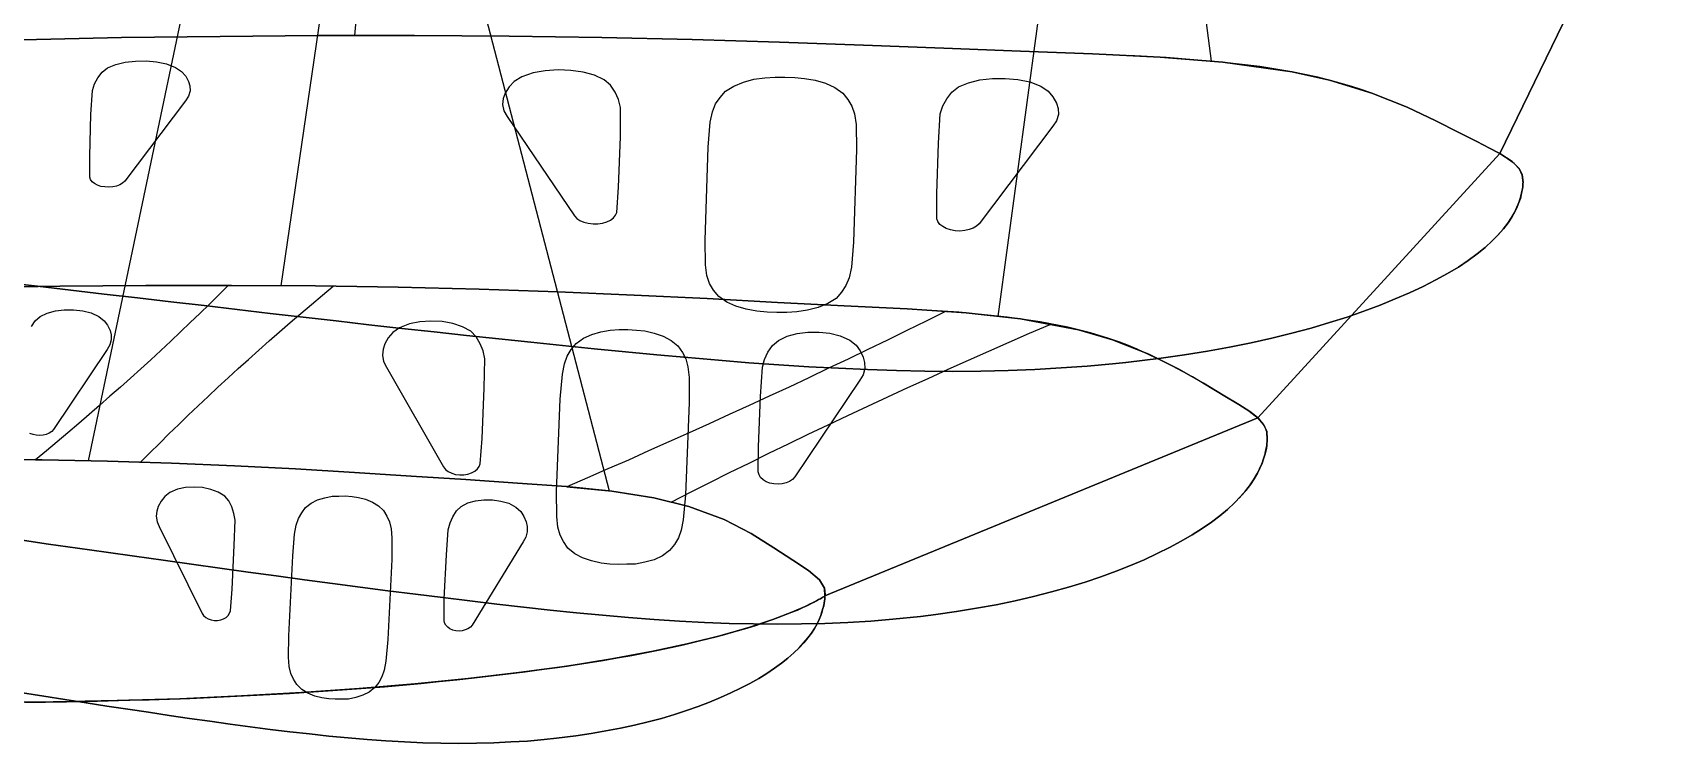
# Model space of a CAD drawing. Extents: x -1328 to 1439, y -3653 to 3653.
# Drawn here: x 39 to 1058, y -3653 to -3208 of the extents above; entities that cross this region are included whole.
import ezdxf

# ---------------------------------------------------------------- set-up
doc = ezdxf.new("R2010")
doc.units = 0
for name, color, linetype in [('BANDESTENSION', 5, 'CONTINUOUS'), ('EXTRADOS', 7, 'CONTINUOUS'), ('INTRADOS', 7, 'CONTINUOUS'), ('JONCS', 6, 'CONTINUOUS'), ('NERVURES', 1, 'CONTINUOUS'), ('SUSPENTAGE', 8, 'CONTINUOUS'), ('TROUS', 2, 'CONTINUOUS')]:
    doc.layers.add(name, color=color, linetype=linetype)

msp = doc.modelspace()

# ---------------------------------------------------------------- linework, layer by layer
at = {"layer": 'BANDESTENSION', "color": 5, "linetype": 'CONTINUOUS'}
for points in [[(226.8, -3366.4, 1330.5), (215.7, -3366.2, 1330.6), (163, -3365.9, 1330.9), (161, -3365.9, 1330.9), (161, -3365.9, 1330.9), (155.2, -3371.7, 1342.9), (149.2, -3377.6, 1354.9), (143.3, -3383.4, 1366.9), (137.2, -3389.2, 1378.8), (131.1, -3395, 1390.8), (125, -3400.8, 1402.7), (118.8, -3406.6, 1414.6), (112.6, -3412.4, 1426.4), (106.3, -3418.1, 1438.2), (99.9, -3423.9, 1450.1), (93.5, -3429.6, 1461.9), (87, -3435.3, 1473.6), (80.5, -3441, 1485.4), (74, -3446.7, 1497.1), (67.4, -3452.4, 1508.8), (60.7, -3458.1, 1520.5), (54, -3463.8, 1532.1), (47.2, -3469.4, 1543.8), (40.4, -3475.1, 1555.4), (40.4, -3475.1, 1555.4), (44.5, -3475.1, 1555.3), (85.4, -3476, 1554.9), (106.1, -3476.6, 1554.5), (106.1, -3476.6, 1554.5), (112, -3470.7, 1542.5), (117.9, -3464.8, 1530.6), (123.9, -3458.9, 1518.6), (130, -3453, 1506.7), (136, -3447.2, 1494.8), (142.2, -3441.3, 1482.9), (148.4, -3435.5, 1471.1), (154.6, -3429.6, 1459.2), (160.9, -3423.8, 1447.4), (167.3, -3418, 1435.6), (173.7, -3412.2, 1423.9), (180.1, -3406.5, 1412.1), (186.7, -3400.7, 1400.4), (193.2, -3395, 1388.7), (199.8, -3389.2, 1377), (206.5, -3383.5, 1365.3), (213.2, -3377.8, 1353.7), (220, -3372.1, 1342.1), (226.8, -3366.4, 1330.5), (226.8, -3366.4, 1330.5)], [(675.6, -3390.4, 1311.2), (657, -3386.9, 1314), (623, -3383.1, 1317), (610.1, -3382.3, 1317.7), (610.1, -3382.3, 1317.7), (598, -3388.2, 1330), (585.9, -3394.2, 1342.3), (573.7, -3400.1, 1354.5), (561.5, -3406.1, 1366.7), (549.2, -3412, 1378.9), (536.9, -3417.8, 1391.1), (524.5, -3423.7, 1403.2), (512.1, -3429.5, 1415.3), (499.7, -3435.3, 1427.3), (487.2, -3441.1, 1439.3), (474.7, -3446.8, 1451.3), (462.1, -3452.5, 1463.3), (449.5, -3458.2, 1475.2), (436.9, -3463.9, 1487.1), (424.2, -3469.5, 1499), (411.5, -3475.2, 1510.8), (398.7, -3480.8, 1522.6), (385.9, -3486.3, 1534.4), (373, -3491.9, 1546.1), (373, -3491.9, 1546.1), (401.2, -3494.7, 1544.6), (427.5, -3498.8, 1542.3), (438.3, -3501.5, 1540.8), (438.3, -3501.5, 1540.8), (450.5, -3495.3, 1528.5), (462.6, -3489.2, 1516.2), (474.8, -3483.1, 1503.9), (487.1, -3477.1, 1491.7), (499.4, -3471, 1479.5), (511.7, -3465.1, 1467.3), (524, -3459.1, 1455.1), (536.5, -3453.2, 1443), (548.9, -3447.3, 1430.9), (561.4, -3441.5, 1418.8), (573.9, -3435.6, 1406.7), (586.5, -3429.9, 1394.7), (599.1, -3424.1, 1382.7), (611.7, -3418.4, 1370.7), (624.4, -3412.7, 1358.7), (637.1, -3407.1, 1346.8), (649.9, -3401.5, 1334.9), (662.7, -3395.9, 1323), (675.6, -3390.4, 1311.2), (675.6, -3390.4, 1311.2)]]:
    msp.add_polyline3d(points, dxfattribs=at)
at = {"layer": 'EXTRADOS', "color": 7, "linetype": 'CONTINUOUS'}
for points in [[(1058.2, -3074.8, 814.6), (957.1, -3283.4, 1031.3), (964.7, -3288.4, 1025.8), (968.9, -3292.5, 1021.4), (971, -3296.5, 1017), (971.6, -3301.7, 1011.3), (971.5, -3301.9, 1011.2), (971.5, -3302.3, 1010.7), (971.5, -3303.1, 1009.8), (971.4, -3304.2, 1008.6), (971.2, -3305.5, 1007.2), (970.9, -3307.2, 1005.4), (970.5, -3309.2, 1003.2), (969.9, -3311.4, 1000.8), (969, -3314, 998), (967.9, -3316.8, 994.9), (966.4, -3319.9, 991.5), (964.5, -3323.2, 987.9), (962.2, -3326.7, 984.1), (959.4, -3330.4, 980.1), (956.1, -3334.2, 976), (952.2, -3338.1, 971.7), (947.8, -3342.1, 967.4), (942.8, -3346.2, 963), (937.2, -3350.3, 958.5), (931.1, -3354.4, 954.1), (924.3, -3358.4, 949.6), (917, -3362.5, 945.2), (909, -3366.5, 940.8), (900.6, -3370.5, 936.5), (891.6, -3374.4, 932.2), (882.1, -3378.3, 928), (872, -3382.1, 923.9), (861.5, -3385.7, 920), (850.4, -3389.2, 916.1), (838.9, -3392.6, 912.4), (826.8, -3395.9, 908.9), (814.3, -3398.9, 905.6), (801.3, -3401.8, 902.4), (787.9, -3404.5, 899.5), (774, -3407.1, 896.7), (759.7, -3409.4, 894.2), (745, -3411.5, 891.9), (722.9, -3414.1, 889), (714.5, -3415, 888.1), (698.7, -3416.4, 886.6), (682.5, -3417.6, 885.3), (666, -3418.5, 884.3), (649.2, -3419.1, 883.6), (632.1, -3419.5, 883.2), (614.7, -3419.7, 883), (597.1, -3419.6, 883.1), (579.3, -3419.2, 883.5), (561.2, -3418.6, 884.1), (543, -3417.8, 885), (524.5, -3416.8, 886.1), (505.8, -3415.7, 887.4), (487, -3414.3, 888.9), (467.9, -3412.8, 890.5), (448.7, -3411.1, 892.3), (429.4, -3409.3, 894.2), (409.8, -3407.5, 896.3), (390.2, -3405.6, 898.4), (370.3, -3403.6, 900.5), (350.4, -3401.5, 902.8), (330.4, -3399.4, 905.1), (310.2, -3397.2, 907.4), (289.9, -3395, 909.8), (269.6, -3392.8, 912.3), (249.1, -3390.5, 914.8), (228.6, -3388.1, 917.3), (208, -3385.8, 919.9), (187.3, -3383.4, 922.5), (166.6, -3381, 925.1), (145.9, -3378.5, 927.8), (125.1, -3376.1, 930.4), (104.2, -3373.7, 933), (83.4, -3371.3, 935.7), (62.5, -3368.8, 938.3), (41.7, -3366.4, 940.9), (20.8, -3364.1, 943.5)], [(20.8, -3364.1, 943.5), (41.7, -3366.4, 940.9), (62.5, -3368.8, 938.3), (83.4, -3371.3, 935.7), (104.2, -3373.7, 933), (125.1, -3376.1, 930.4), (145.9, -3378.5, 927.8), (166.6, -3381, 925.1), (187.3, -3383.4, 922.5), (208, -3385.8, 919.9), (228.6, -3388.1, 917.3), (249.1, -3390.5, 914.8), (269.6, -3392.8, 912.3), (289.9, -3395, 909.8), (310.2, -3397.2, 907.4), (330.4, -3399.4, 905.1), (350.4, -3401.5, 902.8), (370.3, -3403.6, 900.5), (390.2, -3405.6, 898.4), (409.8, -3407.5, 896.3), (429.4, -3409.3, 894.2), (448.7, -3411.1, 892.3), (467.9, -3412.8, 890.5), (487, -3414.3, 888.9), (505.8, -3415.7, 887.4), (524.5, -3416.8, 886.1), (543, -3417.8, 885), (561.2, -3418.6, 884.1), (579.3, -3419.2, 883.5), (597.1, -3419.6, 883.1), (614.7, -3419.7, 883), (632.1, -3419.5, 883.2), (649.2, -3419.1, 883.6), (666, -3418.5, 884.3), (682.5, -3417.6, 885.3), (698.7, -3416.4, 886.6), (714.5, -3415, 888.1), (722.9, -3414.1, 889), (745, -3411.5, 891.9), (759.7, -3409.4, 894.2), (774, -3407.1, 896.7), (787.9, -3404.5, 899.5), (801.3, -3401.8, 902.4), (814.3, -3398.9, 905.6), (826.8, -3395.9, 908.9), (838.9, -3392.6, 912.4), (850.4, -3389.2, 916.1), (861.5, -3385.7, 920), (872, -3382.1, 923.9), (882.1, -3378.3, 928), (891.6, -3374.4, 932.2), (900.6, -3370.5, 936.5), (909, -3366.5, 940.8), (917, -3362.5, 945.2), (924.3, -3358.4, 949.6), (931.1, -3354.4, 954.1), (937.2, -3350.3, 958.5), (942.8, -3346.2, 963), (947.8, -3342.1, 967.4), (952.2, -3338.1, 971.7), (956.1, -3334.2, 976), (959.4, -3330.4, 980.1), (962.2, -3326.7, 984.1), (964.5, -3323.2, 987.9), (966.4, -3319.9, 991.5), (967.9, -3316.8, 994.9), (969, -3314, 998), (969.9, -3311.4, 1000.8), (970.5, -3309.2, 1003.2), (970.9, -3307.2, 1005.4), (971.2, -3305.5, 1007.2), (971.4, -3304.2, 1008.6), (971.5, -3303.1, 1009.8), (971.5, -3302.3, 1010.7), (971.5, -3301.9, 1011.2), (971.6, -3301.7, 1011.3), (971, -3296.5, 1017), (968.9, -3292.5, 1021.4), (964.7, -3288.4, 1025.8), (957.1, -3283.4, 1031.3), (805.5, -3448.8, 1264), (809.2, -3453, 1260.6), (811.1, -3457.1, 1257.3), (811.5, -3462.4, 1253), (811.5, -3462.5, 1252.9), (811.4, -3463, 1252.5), (811.4, -3463.7, 1251.9), (811.3, -3464.8, 1251.1), (811.1, -3466.1, 1250), (810.9, -3467.7, 1248.7), (810.5, -3469.7, 1247.1), (809.9, -3471.9, 1245.3), (809.2, -3474.4, 1243.3), (808.2, -3477.2, 1241), (806.9, -3480.3, 1238.6), (805.3, -3483.5, 1235.9), (803.3, -3486.9, 1233.2), (800.9, -3490.5, 1230.3), (798, -3494.3, 1227.2), (794.7, -3498.1, 1224.1), (790.9, -3502.1, 1221), (786.6, -3506.1, 1217.7), (781.8, -3510.1, 1214.5), (776.5, -3514.1, 1211.2), (770.7, -3518.1, 1208), (764.4, -3522.1, 1204.8), (757.6, -3526.1, 1201.6), (750.3, -3530, 1198.4), (742.6, -3533.8, 1195.3), (734.4, -3537.6, 1192.3), (725.8, -3541.3, 1189.3), (716.8, -3544.8, 1186.4), (707.3, -3548.3, 1183.6), (697.4, -3551.6, 1181), (687, -3554.8, 1178.4), (676.3, -3557.8, 1176), (665.2, -3560.6, 1173.7), (653.6, -3563.3, 1171.5), (641.7, -3565.8, 1169.5), (629.5, -3568, 1167.7), (616.9, -3570.1, 1166.1), (603.9, -3571.9, 1164.6), (594.4, -3573.1, 1163.6), (577.1, -3574.9, 1162.2), (563.2, -3576, 1161.3), (549, -3576.9, 1160.6), (534.6, -3577.5, 1160.1), (519.9, -3577.8, 1159.8), (505, -3578, 1159.7), (489.9, -3577.8, 1159.8), (474.6, -3577.5, 1160.1), (459.2, -3576.9, 1160.6), (443.5, -3576, 1161.2), (427.6, -3575, 1162.1), (411.6, -3573.8, 1163.1), (395.4, -3572.4, 1164.2), (379.1, -3570.8, 1165.5), (362.6, -3569.1, 1166.8), (345.9, -3567.3, 1168.3), (329.2, -3565.4, 1169.9), (312.3, -3563.4, 1171.5), (295.3, -3561.3, 1173.1), (278.2, -3559.2, 1174.9), (260.9, -3557, 1176.6), (243.6, -3554.7, 1178.4), (226.2, -3552.4, 1180.3), (208.7, -3550.1, 1182.2), (191.1, -3547.7, 1184.1), (173.5, -3545.3, 1186.1), (155.8, -3542.8, 1188), (138, -3540.4, 1190), (120.2, -3537.9, 1192.1), (102.4, -3535.3, 1194.1), (84.5, -3532.8, 1196.1), (66.6, -3530.3, 1198.2), (48.6, -3527.8, 1200.2), (30.7, -3525.2, 1202.3)], [(30.7, -3525.2, 1202.3), (48.6, -3527.8, 1200.2), (66.6, -3530.3, 1198.2), (84.5, -3532.8, 1196.1), (102.4, -3535.3, 1194.1), (120.2, -3537.9, 1192.1), (138, -3540.4, 1190), (155.8, -3542.8, 1188), (173.5, -3545.3, 1186.1), (191.1, -3547.7, 1184.1), (208.7, -3550.1, 1182.2), (226.2, -3552.4, 1180.3), (243.6, -3554.7, 1178.4), (260.9, -3557, 1176.6), (278.2, -3559.2, 1174.9), (295.3, -3561.3, 1173.1), (312.3, -3563.4, 1171.5), (329.2, -3565.4, 1169.9), (345.9, -3567.3, 1168.3), (362.6, -3569.1, 1166.8), (379.1, -3570.8, 1165.5), (395.4, -3572.4, 1164.2), (411.6, -3573.8, 1163.1), (427.6, -3575, 1162.1), (443.5, -3576, 1161.2), (459.2, -3576.9, 1160.6), (474.6, -3577.5, 1160.1), (489.9, -3577.8, 1159.8), (505, -3578, 1159.7), (519.9, -3577.8, 1159.8), (534.6, -3577.5, 1160.1), (549, -3576.9, 1160.6), (563.2, -3576, 1161.3), (577.1, -3574.9, 1162.2), (594.4, -3573.1, 1163.6), (603.9, -3571.9, 1164.6), (616.9, -3570.1, 1166.1), (629.5, -3568, 1167.7), (641.7, -3565.8, 1169.5), (653.6, -3563.3, 1171.5), (665.2, -3560.6, 1173.7), (676.3, -3557.8, 1176), (687, -3554.8, 1178.4), (697.4, -3551.6, 1181), (707.3, -3548.3, 1183.6), (716.8, -3544.8, 1186.4), (725.8, -3541.3, 1189.3), (734.4, -3537.6, 1192.3), (742.6, -3533.8, 1195.3), (750.3, -3530, 1198.4), (757.6, -3526.1, 1201.6), (764.4, -3522.1, 1204.8), (770.7, -3518.1, 1208), (776.5, -3514.1, 1211.2), (781.8, -3510.1, 1214.5), (786.6, -3506.1, 1217.7), (790.9, -3502.1, 1221), (794.7, -3498.1, 1224.1), (798, -3494.3, 1227.2), (800.9, -3490.5, 1230.3), (803.3, -3486.9, 1233.2), (805.3, -3483.5, 1235.9), (806.9, -3480.3, 1238.6), (808.2, -3477.2, 1241), (809.2, -3474.4, 1243.3), (809.9, -3471.9, 1245.3), (810.5, -3469.7, 1247.1), (810.9, -3467.7, 1248.7), (811.1, -3466.1, 1250), (811.3, -3464.8, 1251.1), (811.4, -3463.7, 1251.9), (811.4, -3463, 1252.5), (811.5, -3462.5, 1252.9), (811.5, -3462.4, 1253), (811.1, -3457.1, 1257.3), (809.2, -3453, 1260.6), (805.5, -3448.8, 1264), (534.6, -3560.3, 1508.3), (534.6, -3560.4, 1508.3), (534.6, -3560.8, 1508), (534.5, -3561.5, 1507.7), (534.5, -3562.4, 1507.2), (534.3, -3563.4, 1506.6), (534.1, -3564.8, 1505.9), (533.8, -3566.4, 1505), (533.3, -3568.2, 1504), (532.7, -3570.3, 1502.8), (531.9, -3572.6, 1501.5), (530.9, -3575.1, 1500.2), (529.6, -3577.8, 1498.7), (528, -3580.6, 1497.1), (526.1, -3583.5, 1495.5), (523.9, -3586.5, 1493.9), (521.3, -3589.6, 1492.1), (518.4, -3592.8, 1490.4), (515.1, -3596, 1488.6), (511.4, -3599.2, 1486.9), (507.4, -3602.4, 1485.1), (503, -3605.6, 1483.3), (498.2, -3608.8, 1481.6), (493.1, -3611.9, 1479.8), (487.6, -3615, 1478.1), (481.8, -3618, 1476.5), (475.6, -3621, 1474.8), (469.2, -3623.9, 1473.2), (462.4, -3626.7, 1471.7), (455.3, -3629.4, 1470.2), (448, -3632, 1468.8), (440.3, -3634.5, 1467.4), (432.3, -3636.9, 1466.1), (424, -3639.1, 1464.9), (415.4, -3641.1, 1463.7), (406.6, -3643.1, 1462.7), (397.5, -3644.8, 1461.7), (388.2, -3646.4, 1460.8), (378.6, -3647.9, 1460), (366.6, -3649.4, 1459.2), (358.7, -3650.2, 1458.7), (348.4, -3651.1, 1458.3), (338, -3651.7, 1457.9), (327.3, -3652.2, 1457.6), (316.4, -3652.5, 1457.5), (305.4, -3652.6, 1457.4), (294.2, -3652.5, 1457.5), (282.8, -3652.2, 1457.6), (271.3, -3651.7, 1457.9), (259.7, -3651, 1458.3), (247.9, -3650.2, 1458.7), (236, -3649.2, 1459.3), (224, -3648, 1459.9), (211.9, -3646.7, 1460.6), (199.6, -3645.3, 1461.4), (187.3, -3643.8, 1462.3), (174.8, -3642.2, 1463.2), (162.2, -3640.5, 1464.1), (149.6, -3638.7, 1465.1), (136.8, -3636.9, 1466.1), (124, -3635.1, 1467.1), (111.1, -3633.1, 1468.1), (98.1, -3631.2, 1469.2), (85.1, -3629.2, 1470.3), (72, -3627.2, 1471.4), (58.8, -3625.1, 1472.6), (45.6, -3623, 1473.7), (32.3, -3620.9, 1474.9)], [(32.3, -3620.9, 1474.9), (45.6, -3623, 1473.7), (58.8, -3625.1, 1472.6), (72, -3627.2, 1471.4), (85.1, -3629.2, 1470.3), (98.1, -3631.2, 1469.2), (111.1, -3633.1, 1468.1), (124, -3635.1, 1467.1), (136.8, -3636.9, 1466.1), (149.6, -3638.7, 1465.1), (162.2, -3640.5, 1464.1), (174.8, -3642.2, 1463.2), (187.3, -3643.8, 1462.3), (199.6, -3645.3, 1461.4), (211.9, -3646.7, 1460.6), (224, -3648, 1459.9), (236, -3649.2, 1459.3), (247.9, -3650.2, 1458.7), (259.7, -3651, 1458.3), (271.3, -3651.7, 1457.9), (282.8, -3652.2, 1457.6), (294.2, -3652.5, 1457.5), (305.4, -3652.6, 1457.4), (316.4, -3652.5, 1457.5), (327.3, -3652.2, 1457.6), (338, -3651.7, 1457.9), (348.4, -3651.1, 1458.3), (358.7, -3650.2, 1458.7), (366.6, -3649.4, 1459.2), (378.6, -3647.9, 1460), (388.2, -3646.4, 1460.8), (397.5, -3644.8, 1461.7), (406.6, -3643.1, 1462.7), (415.4, -3641.1, 1463.7), (424, -3639.1, 1464.9), (432.3, -3636.9, 1466.1), (440.3, -3634.5, 1467.4), (448, -3632, 1468.8), (455.3, -3629.4, 1470.2), (462.4, -3626.7, 1471.7), (469.2, -3623.9, 1473.2), (475.6, -3621, 1474.8), (481.8, -3618, 1476.5), (487.6, -3615, 1478.1), (493.1, -3611.9, 1479.8), (498.2, -3608.8, 1481.6), (503, -3605.6, 1483.3), (507.4, -3602.4, 1485.1), (511.4, -3599.2, 1486.9), (515.1, -3596, 1488.6), (518.4, -3592.8, 1490.4), (521.3, -3589.6, 1492.1), (523.9, -3586.5, 1493.9), (526.1, -3583.5, 1495.5), (528, -3580.6, 1497.1), (529.6, -3577.8, 1498.7), (530.9, -3575.1, 1500.2), (531.9, -3572.6, 1501.5), (532.7, -3570.3, 1502.8), (533.3, -3568.2, 1504), (533.8, -3566.4, 1505), (534.1, -3564.8, 1505.9), (534.3, -3563.4, 1506.6), (534.5, -3562.4, 1507.2), (534.5, -3561.5, 1507.7), (534.6, -3560.8, 1508), (534.6, -3560.4, 1508.3), (534.6, -3560.3, 1508.3), (534.6, -3560.3, 1508.3), (534.6, -3560.3, 1508.3), (534.6, -3560.3, 1508.3), (534.6, -3560.4, 1508.3), (534.6, -3560.4, 1508.4), (534.5, -3560.4, 1508.4), (534.3, -3560.5, 1508.6), (534.1, -3560.6, 1508.8), (533.7, -3560.8, 1509.1), (533.3, -3561.1, 1509.5), (532.6, -3561.5, 1510.1), (531.7, -3562, 1510.9), (530.6, -3562.6, 1511.8), (529.2, -3563.4, 1513), (527.5, -3564.3, 1514.4), (525.4, -3565.3, 1515.9), (523.1, -3566.4, 1517.7), (520.3, -3567.7, 1519.7), (517.3, -3569.1, 1521.8), (513.8, -3570.5, 1524.1), (510.1, -3572, 1526.6), (505.9, -3573.6, 1529.1), (501.4, -3575.3, 1531.8), (496.5, -3577, 1534.5), (491.3, -3578.7, 1537.3), (485.8, -3580.4, 1540.2), (479.9, -3582.2, 1543), (473.8, -3583.9, 1545.9), (467.3, -3585.7, 1548.9), (460.5, -3587.4, 1551.8), (453.4, -3589.1, 1554.8), (446, -3590.8, 1557.7), (438.3, -3592.5, 1560.7), (430.3, -3594.2, 1563.6), (422.1, -3595.8, 1566.6), (413.6, -3597.5, 1569.5), (404.8, -3599.1, 1572.4), (395.7, -3600.6, 1575.2), (386.4, -3602.1, 1578), (376.9, -3603.6, 1580.8), (367.1, -3605, 1583.6), (357.1, -3606.4, 1586.3), (346.9, -3607.8, 1589), (336.5, -3609.1, 1591.6), (325.9, -3610.4, 1594.2), (315.1, -3611.6, 1596.7), (304.2, -3612.8, 1599.2), (293.1, -3613.9, 1601.6), (281.8, -3615, 1604), (270.4, -3616.1, 1606.3), (258.9, -3617.1, 1608.6), (247.2, -3618, 1610.8), (235.4, -3618.9, 1612.9), (223.5, -3619.7, 1615), (211.4, -3620.5, 1617), (199.3, -3621.3, 1619), (187, -3622, 1620.9), (174.7, -3622.7, 1622.8), (162.2, -3623.3, 1624.6), (149.7, -3623.8, 1626.3), (137, -3624.4, 1628), (124.3, -3624.8, 1629.6), (111.6, -3625.3, 1631.2), (98.7, -3625.6, 1632.7), (85.8, -3626, 1634.1), (72.8, -3626.3, 1635.5), (59.8, -3626.5, 1636.8), (46.7, -3626.7, 1638), (33.6, -3626.8, 1639.2)]]:
    msp.add_polyline3d(points, dxfattribs=at)
at = {"layer": 'INTRADOS', "color": 7, "linetype": 'CONTINUOUS'}
for points in [[(32.2, -3212.1, 1108.8), (94.2, -3210.8, 1110.2), (155.9, -3210, 1111.1), (217.1, -3209.5, 1111.7), (277.6, -3209.4, 1111.7), (336.9, -3209.8, 1111.3), (395, -3210.7, 1110.3), (451.4, -3212, 1108.9), (506.1, -3213.7, 1107.1), (558.7, -3215.5, 1105.1), (609, -3217.4, 1103), (656.9, -3219.3, 1101), (702.1, -3221, 1099.1), (744.5, -3223, 1096.9), (783.6, -3226.1, 1093.5), (827, -3232.2, 1086.9), (850.4, -3237.4, 1081.3), (877, -3245.6, 1072.4), (899.1, -3254.4, 1062.8), (917, -3262.8, 1053.7), (931.4, -3270.1, 1045.7), (942.7, -3275.9, 1039.4), (950.7, -3280, 1035), (955.5, -3282.5, 1032.2), (957.1, -3283.4, 1031.3), (1058.2, -3074.8, 814.6)], [(957.1, -3283.4, 1031.3), (955.5, -3282.5, 1032.2), (950.7, -3280, 1035), (942.7, -3275.9, 1039.4), (931.4, -3270.1, 1045.7), (917, -3262.8, 1053.7), (899.1, -3254.4, 1062.8), (877, -3245.6, 1072.4), (850.4, -3237.4, 1081.3), (827, -3232.2, 1086.9), (783.6, -3226.1, 1093.5), (744.5, -3223, 1096.9), (702.1, -3221, 1099.1), (656.9, -3219.3, 1101), (609, -3217.4, 1103), (558.7, -3215.5, 1105.1), (506.1, -3213.7, 1107.1), (451.4, -3212, 1108.9), (395, -3210.7, 1110.3), (336.9, -3209.8, 1111.3), (277.6, -3209.4, 1111.7), (217.1, -3209.5, 1111.7), (155.9, -3210, 1111.1), (94.2, -3210.8, 1110.2), (32.2, -3212.1, 1108.8)], [(1.5, -3367.3, 1329.8), (55.7, -3366.4, 1330.5), (109.5, -3366, 1330.9), (163, -3365.9, 1330.9), (215.7, -3366.2, 1330.6), (267.5, -3367, 1330), (318.1, -3368.3, 1329), (367.4, -3370, 1327.6), (415.1, -3372.1, 1325.9), (460.9, -3374.2, 1324.2), (504.8, -3376.5, 1322.4), (546.6, -3378.6, 1320.6), (586.1, -3380.6, 1319), (623, -3383.1, 1317), (657, -3386.9, 1314), (693.2, -3393.7, 1308.5), (714.6, -3399.9, 1303.5), (737.3, -3409, 1296.1), (756.1, -3418.4, 1288.5), (771.5, -3427.2, 1281.4), (783.9, -3434.7, 1275.3), (793.6, -3440.5, 1270.6), (800.5, -3444.9, 1267.1), (804.3, -3447.8, 1264.8), (805.5, -3448.8, 1264), (957.1, -3283.4, 1031.3)], [(805.5, -3448.8, 1264), (804.3, -3447.8, 1264.8), (800.5, -3444.9, 1267.1), (793.6, -3440.5, 1270.6), (783.9, -3434.7, 1275.3), (771.5, -3427.2, 1281.4), (756.1, -3418.4, 1288.5), (737.3, -3409, 1296.1), (714.6, -3399.9, 1303.5), (693.2, -3393.7, 1308.5), (657, -3386.9, 1314), (623, -3383.1, 1317), (586.1, -3380.6, 1319), (546.6, -3378.6, 1320.6), (504.8, -3376.5, 1322.4), (460.9, -3374.2, 1324.2), (415.1, -3372.1, 1325.9), (367.4, -3370, 1327.6), (318.1, -3368.3, 1329), (267.5, -3367, 1330), (215.7, -3366.2, 1330.6), (163, -3365.9, 1330.9), (109.5, -3366, 1330.9), (55.7, -3366.4, 1330.5), (1.5, -3367.3, 1329.8)], [(3, -3474.6, 1555.6), (44.5, -3475.1, 1555.3), (85.4, -3476, 1554.9), (125.6, -3477.2, 1554.2), (164.9, -3478.8, 1553.3), (203.1, -3480.8, 1552.2), (240, -3483, 1551), (275.6, -3485.3, 1549.7), (309.7, -3487.5, 1548.5), (342.1, -3489.7, 1547.3), (372.7, -3491.8, 1546.1), (401.2, -3494.7, 1544.6), (427.5, -3498.8, 1542.3), (449.3, -3504.2, 1539.3), (471.4, -3512.5, 1534.7), (488.4, -3521.3, 1529.8), (502.6, -3530.1, 1525), (514.4, -3537.9, 1520.7), (524.2, -3544.3, 1517.2), (531.1, -3550.1, 1513.9), (534.2, -3555.5, 1511), (534.7, -3559.3, 1508.9), (534.6, -3560.3, 1508.3), (805.5, -3448.8, 1264)], [(534.6, -3560.3, 1508.3), (534.7, -3559.3, 1508.9), (534.2, -3555.5, 1511), (531.1, -3550.1, 1513.9), (524.2, -3544.3, 1517.2), (514.4, -3537.9, 1520.7), (502.6, -3530.1, 1525), (488.4, -3521.3, 1529.8), (471.4, -3512.5, 1534.7), (449.3, -3504.2, 1539.3), (427.5, -3498.8, 1542.3), (401.2, -3494.7, 1544.6), (372.7, -3491.8, 1546.1), (342.1, -3489.7, 1547.3), (309.7, -3487.5, 1548.5), (275.6, -3485.3, 1549.7), (240, -3483, 1551), (203.1, -3480.8, 1552.2), (164.9, -3478.8, 1553.3), (125.6, -3477.2, 1554.2), (85.4, -3476, 1554.9), (44.5, -3475.1, 1555.3), (3, -3474.6, 1555.6)], [(11, -3627, 1641.2), (51.5, -3626.6, 1637.6), (91.5, -3625.8, 1633.5), (130.9, -3624.6, 1628.8), (169.3, -3622.9, 1623.6), (206.8, -3620.8, 1617.8), (243, -3618.3, 1611.6), (277.9, -3615.4, 1604.8), (311.3, -3612, 1597.6), (343, -3608.3, 1590), (373.1, -3604.2, 1581.9), (401.1, -3599.7, 1573.5), (427, -3594.9, 1564.9), (450.3, -3589.9, 1556.1), (470.5, -3584.8, 1547.4), (487.6, -3579.9, 1539.2), (501.9, -3575.1, 1531.5), (513.8, -3570.5, 1524.1), (523.6, -3566.2, 1517.3), (530.7, -3562.6, 1511.7), (534, -3560.7, 1508.9), (534.6, -3560.4, 1508.3), (534.6, -3560.3, 1508.3), (534.6, -3560.3, 1508.3)]]:
    msp.add_polyline3d(points, dxfattribs=at)
at = {"layer": 'JONCS', "color": 6, "linetype": 'CONTINUOUS'}
for points in [[(951.8, -3338.5, 971.3), (955.7, -3334.6, 975.6), (959.1, -3330.7, 979.7), (962, -3327, 983.8), (964.3, -3323.5, 987.6), (966.3, -3320.2, 991.2), (967.8, -3317, 994.7), (969, -3314.2, 997.8), (969.8, -3311.6, 1000.6), (970.5, -3309.3, 1003.1), (970.9, -3307.3, 1005.3), (971.2, -3305.6, 1007.1), (971.4, -3304.2, 1008.6), (971.5, -3303.1, 1009.8), (971.5, -3302.3, 1010.6), (971.5, -3301.9, 1011.2), (971.6, -3301.7, 1011.3), (971.1, -3296.9, 1016.6), (969.4, -3293.2, 1020.6), (966.1, -3289.5, 1024.6), (957.1, -3283.4, 1031.3), (950.7, -3280, 1035), (942.7, -3275.9, 1039.4), (931.4, -3270.1, 1045.7), (917, -3262.8, 1053.7), (899.1, -3254.4, 1062.8), (877, -3245.6, 1072.4), (877, -3245.6, 1072.4), (869.6, -3243, 1075.2), (864.4, -3241.3, 1077), (855.6, -3238.8, 1079.8), (843.2, -3235.6, 1083.3), (826.9, -3232.2, 1086.9), (806.8, -3228.9, 1090.5), (782.9, -3226.1, 1093.6), (748.2, -3223.3, 1096.7), (724.6, -3222, 1098.1)], [(793.9, -3499, 1223.4), (797.4, -3495.1, 1226.6), (800.3, -3491.3, 1229.7), (802.9, -3487.6, 1232.7), (805, -3484.1, 1235.5), (806.7, -3480.7, 1238.2), (808, -3477.6, 1240.7), (809.1, -3474.8, 1243), (809.9, -3472.2, 1245.1), (810.4, -3469.9, 1247), (810.8, -3467.9, 1248.6), (811.1, -3466.2, 1249.9), (811.3, -3464.9, 1251), (811.4, -3463.8, 1251.9), (811.4, -3463, 1252.5), (811.5, -3462.5, 1252.9), (811.5, -3462.4, 1253), (811.2, -3457.5, 1256.9), (809.7, -3453.8, 1259.9), (806.8, -3450.1, 1262.9), (799.1, -3444, 1267.9), (793.6, -3440.6, 1270.6), (786.7, -3436.4, 1274), (777, -3430.6, 1278.7), (764.6, -3423.2, 1284.6), (749.1, -3414.7, 1291.5), (730, -3405.8, 1298.7), (730, -3405.8, 1298.7), (723.6, -3403.2, 1300.8), (719.1, -3401.5, 1302.2), (711.6, -3398.9, 1304.3), (700.8, -3395.6, 1306.9), (686.7, -3392.1, 1309.7), (669.3, -3388.8, 1312.4), (648.6, -3385.8, 1314.9), (618.4, -3382.7, 1317.3), (598, -3381.3, 1318.4)], [(518.4, -3592.8, 1490.4), (523.9, -3586.5, 1493.9), (526.1, -3583.5, 1495.5), (528, -3580.6, 1497.1), (529.6, -3577.8, 1498.7), (530.9, -3575.1, 1500.2), (531.9, -3572.6, 1501.5), (532.6, -3571.1, 1502.4), (533.3, -3568.8, 1503.6), (533.7, -3566.8, 1504.7), (534.1, -3565.1, 1505.7), (534.3, -3563.7, 1506.5), (534.4, -3562.5, 1507.1), (534.5, -3561.6, 1507.6), (534.6, -3560.9, 1508), (534.6, -3560.5, 1508.2), (534.6, -3560.3, 1508.3), (534.2, -3555.5, 1511), (534.2, -3555.5, 1511), (531.1, -3550.1, 1513.9), (524.2, -3544.3, 1517.2), (524.2, -3544.3, 1517.2), (514.4, -3537.9, 1520.7), (502.6, -3530.1, 1525), (502.6, -3530.1, 1525), (488.4, -3521.3, 1529.8), (471.4, -3512.5, 1534.7), (471.4, -3512.5, 1534.7), (471.4, -3512.5, 1534.7), (471.4, -3512.5, 1534.7), (449.3, -3504.2, 1539.3), (449.3, -3504.2, 1539.3), (449.3, -3504.2, 1539.3), (427.5, -3498.8, 1542.3), (401.2, -3494.7, 1544.6), (372.7, -3491.8, 1546.1), (372.7, -3491.8, 1546.1)]]:
    msp.add_polyline3d(points, dxfattribs=at)
at = {"layer": 'NERVURES', "color": 1, "linetype": 'CONTINUOUS'}
for points in [[(20.8, -3364.1, 943.5), (41.7, -3366.4, 940.9), (62.5, -3368.8, 938.3), (83.4, -3371.3, 935.7), (104.2, -3373.7, 933), (125.1, -3376.1, 930.4), (145.9, -3378.5, 927.8), (166.6, -3381, 925.1), (187.3, -3383.4, 922.5), (208, -3385.8, 919.9), (228.6, -3388.1, 917.3), (249.1, -3390.5, 914.8), (269.6, -3392.8, 912.3), (289.9, -3395, 909.8), (310.2, -3397.2, 907.4), (330.4, -3399.4, 905.1), (350.4, -3401.5, 902.8), (370.3, -3403.6, 900.5), (390.2, -3405.6, 898.4), (409.8, -3407.5, 896.3), (429.4, -3409.3, 894.2), (448.7, -3411.1, 892.3), (467.9, -3412.8, 890.5), (487, -3414.3, 888.9), (505.8, -3415.7, 887.4), (524.5, -3416.8, 886.1), (543, -3417.8, 885), (561.2, -3418.6, 884.1), (579.3, -3419.2, 883.5), (597.1, -3419.6, 883.1), (614.7, -3419.7, 883), (632.1, -3419.5, 883.2), (649.2, -3419.1, 883.6), (666, -3418.5, 884.3), (682.5, -3417.6, 885.3), (698.7, -3416.4, 886.6), (714.5, -3415, 888.1), (722.9, -3414.1, 889), (745, -3411.5, 891.9), (759.7, -3409.4, 894.2), (774, -3407.1, 896.7), (787.9, -3404.5, 899.5), (801.3, -3401.8, 902.4), (814.3, -3398.9, 905.6), (826.8, -3395.9, 908.9), (838.9, -3392.6, 912.4), (850.4, -3389.2, 916.1), (861.5, -3385.7, 920), (872, -3382.1, 923.9), (882.1, -3378.3, 928), (891.6, -3374.4, 932.2), (900.6, -3370.5, 936.5), (909, -3366.5, 940.8), (917, -3362.5, 945.2), (924.3, -3358.4, 949.6), (931.1, -3354.4, 954.1), (937.2, -3350.3, 958.5), (942.8, -3346.2, 963), (947.8, -3342.1, 967.4), (952.2, -3338.1, 971.7), (956.1, -3334.2, 976), (959.4, -3330.4, 980.1), (962.2, -3326.7, 984.1), (964.5, -3323.2, 987.9), (966.4, -3319.9, 991.5), (967.9, -3316.8, 994.9), (969, -3314, 998), (969.9, -3311.4, 1000.8), (970.5, -3309.2, 1003.2), (970.9, -3307.2, 1005.4), (971.2, -3305.5, 1007.2), (971.4, -3304.2, 1008.6), (971.5, -3303.1, 1009.8), (971.5, -3302.3, 1010.7), (971.5, -3301.9, 1011.2), (971.6, -3301.7, 1011.3), (971, -3296.5, 1017), (968.9, -3292.5, 1021.4), (964.7, -3288.4, 1025.8), (957.1, -3283.4, 1031.3), (957.1, -3283.4, 1031.3), (955.5, -3282.5, 1032.2), (950.7, -3280, 1035), (942.7, -3275.9, 1039.4), (931.4, -3270.1, 1045.7), (917, -3262.8, 1053.7), (899.1, -3254.4, 1062.8), (877, -3245.6, 1072.4), (850.4, -3237.4, 1081.3), (827, -3232.2, 1086.9), (783.6, -3226.1, 1093.5), (744.5, -3223, 1096.9), (702.1, -3221, 1099.1), (656.9, -3219.3, 1101), (609, -3217.4, 1103), (558.7, -3215.5, 1105.1), (506.1, -3213.7, 1107.1), (451.4, -3212, 1108.9), (395, -3210.7, 1110.3), (336.9, -3209.8, 1111.3), (277.6, -3209.4, 1111.7), (217.1, -3209.5, 1111.7), (155.9, -3210, 1111.1), (94.2, -3210.8, 1110.2), (32.2, -3212.1, 1108.8)], [(30.7, -3525.2, 1202.3), (48.6, -3527.8, 1200.2), (66.6, -3530.3, 1198.2), (84.5, -3532.8, 1196.1), (102.4, -3535.3, 1194.1), (120.2, -3537.9, 1192.1), (138, -3540.4, 1190), (155.8, -3542.8, 1188), (173.5, -3545.3, 1186.1), (191.1, -3547.7, 1184.1), (208.7, -3550.1, 1182.2), (226.2, -3552.4, 1180.3), (243.6, -3554.7, 1178.4), (260.9, -3557, 1176.6), (278.2, -3559.2, 1174.9), (295.3, -3561.3, 1173.1), (312.3, -3563.4, 1171.5), (329.2, -3565.4, 1169.9), (345.9, -3567.3, 1168.3), (362.6, -3569.1, 1166.8), (379.1, -3570.8, 1165.5), (395.4, -3572.4, 1164.2), (411.6, -3573.8, 1163.1), (427.6, -3575, 1162.1), (443.5, -3576, 1161.2), (459.2, -3576.9, 1160.6), (474.6, -3577.5, 1160.1), (489.9, -3577.8, 1159.8), (505, -3578, 1159.7), (519.9, -3577.8, 1159.8), (534.6, -3577.5, 1160.1), (549, -3576.9, 1160.6), (563.2, -3576, 1161.3), (577.1, -3574.9, 1162.2), (594.4, -3573.1, 1163.6), (603.9, -3571.9, 1164.6), (616.9, -3570.1, 1166.1), (629.5, -3568, 1167.7), (641.7, -3565.8, 1169.5), (653.6, -3563.3, 1171.5), (665.2, -3560.6, 1173.7), (676.3, -3557.8, 1176), (687, -3554.8, 1178.4), (697.4, -3551.6, 1181), (707.3, -3548.3, 1183.6), (716.8, -3544.8, 1186.4), (725.8, -3541.3, 1189.3), (734.4, -3537.6, 1192.3), (742.6, -3533.8, 1195.3), (750.3, -3530, 1198.4), (757.6, -3526.1, 1201.6), (764.4, -3522.1, 1204.8), (770.7, -3518.1, 1208), (776.5, -3514.1, 1211.2), (781.8, -3510.1, 1214.5), (786.6, -3506.1, 1217.7), (790.9, -3502.1, 1221), (794.7, -3498.1, 1224.1), (798, -3494.3, 1227.2), (800.9, -3490.5, 1230.3), (803.3, -3486.9, 1233.2), (805.3, -3483.5, 1235.9), (806.9, -3480.3, 1238.6), (808.2, -3477.2, 1241), (809.2, -3474.4, 1243.3), (809.9, -3471.9, 1245.3), (810.5, -3469.7, 1247.1), (810.9, -3467.7, 1248.7), (811.1, -3466.1, 1250), (811.3, -3464.8, 1251.1), (811.4, -3463.7, 1251.9), (811.4, -3463, 1252.5), (811.5, -3462.5, 1252.9), (811.5, -3462.4, 1253), (811.1, -3457.1, 1257.3), (809.2, -3453, 1260.6), (805.5, -3448.8, 1264), (805.5, -3448.8, 1264), (804.3, -3447.8, 1264.8), (800.5, -3444.9, 1267.1), (793.6, -3440.5, 1270.6), (783.9, -3434.7, 1275.3), (771.5, -3427.2, 1281.4), (756.1, -3418.4, 1288.5), (737.3, -3409, 1296.1), (714.6, -3399.9, 1303.5), (693.2, -3393.7, 1308.5), (657, -3386.9, 1314), (623, -3383.1, 1317), (586.1, -3380.6, 1319), (546.6, -3378.6, 1320.6), (504.8, -3376.5, 1322.4), (460.9, -3374.2, 1324.2), (415.1, -3372.1, 1325.9), (367.4, -3370, 1327.6), (318.1, -3368.3, 1329), (267.5, -3367, 1330), (215.7, -3366.2, 1330.6), (163, -3365.9, 1330.9), (109.5, -3366, 1330.9), (55.7, -3366.4, 1330.5), (1.5, -3367.3, 1329.8)], [(32.3, -3620.9, 1474.9), (45.6, -3623, 1473.7), (58.8, -3625.1, 1472.6), (72, -3627.2, 1471.4), (85.1, -3629.2, 1470.3), (98.1, -3631.2, 1469.2), (111.1, -3633.1, 1468.1), (124, -3635.1, 1467.1), (136.8, -3636.9, 1466.1), (149.6, -3638.7, 1465.1), (162.2, -3640.5, 1464.1), (174.8, -3642.2, 1463.2), (187.3, -3643.8, 1462.3), (199.6, -3645.3, 1461.4), (211.9, -3646.7, 1460.6), (224, -3648, 1459.9), (236, -3649.2, 1459.3), (247.9, -3650.2, 1458.7), (259.7, -3651, 1458.3), (271.3, -3651.7, 1457.9), (282.8, -3652.2, 1457.6), (294.2, -3652.5, 1457.5), (305.4, -3652.6, 1457.4), (316.4, -3652.5, 1457.5), (327.3, -3652.2, 1457.6), (338, -3651.7, 1457.9), (348.4, -3651.1, 1458.3), (358.7, -3650.2, 1458.7), (366.6, -3649.4, 1459.2), (378.6, -3647.9, 1460), (388.2, -3646.4, 1460.8), (397.5, -3644.8, 1461.7), (406.6, -3643.1, 1462.7), (415.4, -3641.1, 1463.7), (424, -3639.1, 1464.9), (432.3, -3636.9, 1466.1), (440.3, -3634.5, 1467.4), (448, -3632, 1468.8), (455.3, -3629.4, 1470.2), (462.4, -3626.7, 1471.7), (469.2, -3623.9, 1473.2), (475.6, -3621, 1474.8), (481.8, -3618, 1476.5), (487.6, -3615, 1478.1), (493.1, -3611.9, 1479.8), (498.2, -3608.8, 1481.6), (503, -3605.6, 1483.3), (507.4, -3602.4, 1485.1), (511.4, -3599.2, 1486.9), (515.1, -3596, 1488.6), (518.4, -3592.8, 1490.4), (521.3, -3589.6, 1492.1), (523.9, -3586.5, 1493.9), (526.1, -3583.5, 1495.5), (528, -3580.6, 1497.1), (529.6, -3577.8, 1498.7), (530.9, -3575.1, 1500.2), (531.9, -3572.6, 1501.5), (532.7, -3570.3, 1502.8), (533.3, -3568.2, 1504), (533.8, -3566.4, 1505), (534.1, -3564.8, 1505.9), (534.3, -3563.4, 1506.6), (534.5, -3562.4, 1507.2), (534.5, -3561.5, 1507.7), (534.6, -3560.8, 1508), (534.6, -3560.4, 1508.3), (534.6, -3560.3, 1508.3), (534.6, -3560.3, 1508.3), (534.7, -3559.3, 1508.9), (534.2, -3555.5, 1511), (531.1, -3550.1, 1513.9), (524.2, -3544.3, 1517.2), (514.4, -3537.9, 1520.7), (502.6, -3530.1, 1525), (488.4, -3521.3, 1529.8), (471.4, -3512.5, 1534.7), (449.3, -3504.2, 1539.3), (427.5, -3498.8, 1542.3), (401.2, -3494.7, 1544.6), (372.7, -3491.8, 1546.1), (342.1, -3489.7, 1547.3), (309.7, -3487.5, 1548.5), (275.6, -3485.3, 1549.7), (240, -3483, 1551), (203.1, -3480.8, 1552.2), (164.9, -3478.8, 1553.3), (125.6, -3477.2, 1554.2), (85.4, -3476, 1554.9), (44.5, -3475.1, 1555.3), (3, -3474.6, 1555.6)], [(33.6, -3626.8, 1639.2), (46.7, -3626.7, 1638), (59.8, -3626.5, 1636.8), (72.8, -3626.3, 1635.5), (85.8, -3626, 1634.1), (98.7, -3625.6, 1632.7), (111.6, -3625.3, 1631.2), (124.3, -3624.8, 1629.6), (137, -3624.4, 1628), (149.7, -3623.8, 1626.3), (162.2, -3623.3, 1624.6), (174.7, -3622.7, 1622.8), (187, -3622, 1620.9), (199.3, -3621.3, 1619), (211.4, -3620.5, 1617), (223.5, -3619.7, 1615), (235.4, -3618.9, 1612.9), (247.2, -3618, 1610.8), (258.9, -3617.1, 1608.6), (270.4, -3616.1, 1606.3), (281.8, -3615, 1604), (293.1, -3613.9, 1601.6), (304.2, -3612.8, 1599.2), (315.1, -3611.6, 1596.7), (325.9, -3610.4, 1594.2), (336.5, -3609.1, 1591.6), (346.9, -3607.8, 1589), (357.1, -3606.4, 1586.3), (367.1, -3605, 1583.6), (376.9, -3603.6, 1580.8), (386.4, -3602.1, 1578), (395.7, -3600.6, 1575.2), (404.8, -3599.1, 1572.4), (413.6, -3597.5, 1569.5), (422.1, -3595.8, 1566.6), (430.3, -3594.2, 1563.6), (438.3, -3592.5, 1560.7), (446, -3590.8, 1557.7), (453.4, -3589.1, 1554.8), (460.5, -3587.4, 1551.8), (467.3, -3585.7, 1548.9), (473.8, -3583.9, 1545.9), (479.9, -3582.2, 1543), (485.8, -3580.4, 1540.2), (491.3, -3578.7, 1537.3), (496.5, -3577, 1534.5), (501.4, -3575.3, 1531.8), (505.9, -3573.6, 1529.1), (510.1, -3572, 1526.6), (513.8, -3570.5, 1524.1), (517.3, -3569.1, 1521.8), (520.3, -3567.7, 1519.7), (523.1, -3566.4, 1517.7), (525.4, -3565.3, 1515.9), (527.5, -3564.3, 1514.4), (529.2, -3563.4, 1513), (530.6, -3562.6, 1511.8), (531.7, -3562, 1510.9), (532.6, -3561.5, 1510.1), (533.3, -3561.1, 1509.5), (533.7, -3560.8, 1509.1), (534.1, -3560.6, 1508.8), (534.3, -3560.5, 1508.6), (534.5, -3560.4, 1508.4), (534.6, -3560.4, 1508.4), (534.6, -3560.4, 1508.3), (534.6, -3560.3, 1508.3), (534.6, -3560.3, 1508.3), (534.6, -3560.3, 1508.3), (534.6, -3560.3, 1508.3), (534.6, -3560.4, 1508.3), (534, -3560.7, 1508.9), (530.7, -3562.6, 1511.7), (523.6, -3566.2, 1517.3), (513.8, -3570.5, 1524.1), (501.9, -3575.1, 1531.5), (487.6, -3579.9, 1539.2), (470.5, -3584.8, 1547.4), (450.3, -3589.9, 1556.1), (427, -3594.9, 1564.9), (401.1, -3599.7, 1573.5), (373.1, -3604.2, 1581.9), (343, -3608.3, 1590), (311.3, -3612, 1597.6), (277.9, -3615.4, 1604.8), (243, -3618.3, 1611.6), (206.8, -3620.8, 1617.8), (169.3, -3622.9, 1623.6), (130.9, -3624.6, 1628.8), (91.5, -3625.8, 1633.5), (51.5, -3626.6, 1637.6), (11, -3627, 1641.2)]]:
    msp.add_polyline3d(points, dxfattribs=at)
at = {"layer": 'SUSPENTAGE', "color": 8, "linetype": 'CONTINUOUS'}
for points in [[(216.7, -2792.3, 2200.7), (73.3, -3475.7, 1555)], [(216.7, -2792.3, 2200.7), (399.5, -3494.5, 1544.6)], [(277.1, -2797.9, 1665.1), (193.9, -3366.1, 1330.8)], [(277.1, -2797.9, 1665.1), (240.1, -3209.5, 1111.7)], [(721.5, -2804.6, 1658.8), (642.9, -3385.3, 1315.2)], [(721.5, -2804.6, 1658.8), (776.3, -3225.6, 1094.2)]]:
    msp.add_polyline3d(points, dxfattribs=at)
at = {"layer": 'TROUS', "color": 2, "linetype": 'CONTINUOUS'}
for points in [[(76.1, -3243.8, 1074.3), (77.4, -3239.7, 1078.8), (79.4, -3236, 1082.8), (82, -3232.5, 1086.6), (85.5, -3229.8, 1089.5), (90.6, -3227.6, 1091.9), (96.5, -3226.2, 1093.4), (103, -3225.5, 1094.2), (109.6, -3225.4, 1094.3), (116.2, -3226, 1093.6), (122.3, -3227.3, 1092.3), (128, -3229.5, 1089.8), (131.8, -3232.1, 1087), (134.4, -3235, 1083.9), (136.2, -3238.2, 1080.4), (136.9, -3241, 1077.3), (137.1, -3244.1, 1074), (136.2, -3247.4, 1070.4), (134.3, -3250.3, 1067.3), (96.2, -3300.6, 1012.5), (94.8, -3301.9, 1011.2), (93.1, -3302.9, 1010), (91, -3303.7, 1009.1), (88.7, -3304.2, 1008.6), (86.2, -3304.4, 1008.4), (83.7, -3304.3, 1008.5), (81.3, -3303.9, 1009), (79.2, -3303.1, 1009.8), (77.3, -3302.2, 1010.8), (75.8, -3301, 1012.1), (74.8, -3299.6, 1013.6), (74.3, -3298.2, 1015.2), (74.3, -3285.1, 1029.4), (75.1, -3259, 1057.8), (76.1, -3243.8, 1074.3), (76.1, -3243.8, 1074.3)], [(406.5, -3254.5, 1062.7), (405.3, -3249.5, 1068.1), (403.2, -3245, 1073), (400.3, -3240.6, 1077.8), (396.3, -3237.2, 1081.5), (390.3, -3234.4, 1084.5), (383.2, -3232.5, 1086.6), (375.5, -3231.3, 1087.9), (367.5, -3231, 1088.2), (359.5, -3231.5, 1087.7), (352, -3232.8, 1086.3), (344.9, -3235.3, 1083.6), (340.1, -3238.3, 1080.3), (336.8, -3241.6, 1076.7), (334.3, -3245.5, 1072.5), (333.2, -3248.9, 1068.8), (332.7, -3252.6, 1064.8), (333.6, -3256.6, 1060.4), (335.6, -3260.1, 1056.6), (377.7, -3322.4, 988.8), (379.2, -3324, 987.1), (381.2, -3325.3, 985.7), (383.6, -3326.3, 984.5), (386.4, -3327, 983.8), (389.4, -3327.4, 983.4), (392.4, -3327.3, 983.5), (395.3, -3326.9, 983.9), (398, -3326.1, 984.8), (400.3, -3325, 986), (402.2, -3323.6, 987.5), (403.5, -3322, 989.3), (404.2, -3320.2, 991.2), (405.4, -3304.5, 1008.3), (406.5, -3272.8, 1042.7), (406.5, -3254.5, 1062.7), (406.5, -3254.5, 1062.7)], [(462.8, -3263.8, 1052.5), (464.1, -3257.2, 1059.7), (466.1, -3252.3, 1065), (468.9, -3248.3, 1069.4), (472.4, -3244.4, 1073.7), (477.6, -3241.1, 1077.3), (483.5, -3238.7, 1079.9), (490.1, -3236.9, 1081.8), (496.9, -3235.9, 1082.9), (503.4, -3235.6, 1083.2), (509.4, -3235.5, 1083.4), (515.7, -3235.8, 1083), (521.8, -3236.3, 1082.5), (528.5, -3237.5, 1081.1), (535, -3239.4, 1079.1), (540.8, -3242, 1076.2), (545.7, -3245.5, 1072.4), (549, -3249.5, 1068.1), (551.5, -3253.7, 1063.6), (553.1, -3258.6, 1058.2), (554.1, -3265.2, 1051), (554.4, -3280.9, 1034), (552.4, -3338.9, 970.8), (551.1, -3354.5, 953.9), (549.7, -3361.1, 946.7), (547.7, -3366, 941.4), (544.9, -3370.1, 937), (541.5, -3374, 932.7), (536.3, -3377.3, 929.1), (530.3, -3379.7, 926.5), (523.7, -3381.4, 924.6), (516.9, -3382.5, 923.5), (510.8, -3382.8, 923.2), (504.5, -3382.9, 923), (498.4, -3382.6, 923.4), (492, -3382.1, 923.9), (485.3, -3380.8, 925.3), (478.8, -3378.9, 927.3), (473.1, -3376.3, 930.2), (468.1, -3372.8, 934), (464.9, -3368.8, 938.3), (462.4, -3364.7, 942.8), (460.7, -3359.8, 948.2), (459.8, -3353.1, 955.4), (459.5, -3337.5, 972.4), (461.4, -3279.4, 1035.6), (462.8, -3263.8, 1052.5), (462.8, -3263.8, 1052.5)], [(606.8, -3258.6, 1058.3), (608.4, -3253.6, 1063.7), (610.8, -3249.1, 1068.5), (614, -3244.9, 1073.2), (618.2, -3241.6, 1076.7), (624.4, -3239, 1079.6), (631.6, -3237.3, 1081.4), (639.4, -3236.4, 1082.4), (647.4, -3236.3, 1082.5), (655.3, -3237, 1081.7), (662.8, -3238.5, 1080), (669.7, -3241.2, 1077.1), (674.3, -3244.4, 1073.7), (677.3, -3247.8, 1069.9), (679.6, -3251.8, 1065.7), (680.5, -3255.2, 1062), (680.7, -3258.9, 1057.9), (679.5, -3262.8, 1053.6), (677.3, -3266.3, 1049.8), (631.1, -3327.3, 983.5), (629.5, -3328.8, 981.9), (627.4, -3330, 980.5), (624.9, -3331, 979.5), (622.1, -3331.6, 978.8), (619.1, -3331.9, 978.5), (616.1, -3331.7, 978.7), (613.2, -3331.2, 979.3), (610.5, -3330.3, 980.2), (608.3, -3329.1, 981.5), (606.5, -3327.7, 983.1), (605.3, -3326, 984.9), (604.7, -3324.3, 986.8), (604.6, -3308.5, 1003.9), (605.7, -3276.9, 1038.4), (606.8, -3258.6, 1058.3), (606.8, -3258.6, 1058.3)], [(37.8, -3391.6, 1310.2), (40.1, -3388.1, 1313), (43.2, -3385.4, 1315.2), (47.7, -3383.2, 1316.9), (52.8, -3381.9, 1318), (58.4, -3381.2, 1318.6), (64.2, -3381.2, 1318.6), (69.9, -3381.8, 1318.1), (75.2, -3383.1, 1317), (80.1, -3385.4, 1315.2), (83.4, -3388, 1313.1), (85.5, -3390.8, 1310.8), (87.1, -3394.1, 1308.2), (87.7, -3396.9, 1305.9), (87.8, -3400, 1303.4), (87, -3403.2, 1300.8), (85.3, -3406.1, 1298.5), (51.7, -3456.1, 1258.1), (50.5, -3457.3, 1257.1), (49, -3458.4, 1256.2), (47.1, -3459.2, 1255.6), (45.1, -3459.7, 1255.2), (43, -3459.8, 1255.1), (40.8, -3459.7, 1255.2), (38.8, -3459.3, 1255.5), (36.9, -3458.5, 1256.1)], [(321.6, -3411.9, 1293.7), (320.6, -3406.9, 1297.8), (318.8, -3402.4, 1301.4), (316.3, -3398, 1305), (312.9, -3394.6, 1307.7), (307.7, -3391.8, 1310), (301.6, -3389.8, 1311.6), (294.9, -3388.6, 1312.6), (287.9, -3388.2, 1312.9), (281, -3388.7, 1312.5), (274.5, -3390, 1311.5), (268.3, -3392.4, 1309.5), (264.1, -3395.3, 1307.1), (261.2, -3398.7, 1304.4), (259, -3402.5, 1301.3), (258, -3405.9, 1298.6), (257.5, -3409.6, 1295.6), (258.3, -3413.6, 1292.4), (260, -3417.1, 1289.6), (295.7, -3479.5, 1239.2), (297, -3481.1, 1237.9), (298.8, -3482.4, 1236.8), (300.9, -3483.5, 1236), (303.3, -3484.2, 1235.4), (305.9, -3484.5, 1235.1), (308.5, -3484.5, 1235.1), (311, -3484.1, 1235.5), (313.4, -3483.3, 1236.1), (315.4, -3482.2, 1237), (317.1, -3480.8, 1238.1), (318.2, -3479.2, 1239.4), (318.8, -3477.5, 1240.8), (320, -3461.8, 1253.5), (321.3, -3430.2, 1279), (321.6, -3411.9, 1293.7), (321.6, -3411.9, 1293.7)], [(370.3, -3421.5, 1286), (371.5, -3415, 1291.3), (373.3, -3410.1, 1295.2), (375.8, -3406.1, 1298.5), (378.9, -3402.2, 1301.6), (383.4, -3398.9, 1304.2), (388.6, -3396.6, 1306.2), (394.3, -3394.9, 1307.5), (400.2, -3393.9, 1308.3), (405.8, -3393.6, 1308.5), (411.1, -3393.5, 1308.6), (416.5, -3393.9, 1308.3), (421.8, -3394.4, 1307.9), (427.7, -3395.7, 1306.8), (433.3, -3397.6, 1305.3), (438.2, -3400.3, 1303.2), (442.5, -3403.8, 1300.3), (445.3, -3407.8, 1297.1), (447.4, -3411.9, 1293.7), (448.8, -3416.9, 1289.8), (449.5, -3423.5, 1284.4), (449.6, -3439.1, 1271.8), (447.3, -3497, 1225), (445.9, -3512.6, 1212.5), (444.6, -3519.2, 1207.2), (442.8, -3524, 1203.2), (440.4, -3528, 1200), (437.3, -3531.9, 1196.9), (432.8, -3535.2, 1194.2), (427.6, -3537.6, 1192.3), (421.9, -3539.2, 1190.9), (416, -3540.3, 1190.1), (410.6, -3540.5, 1189.9), (405.1, -3540.6, 1189.9), (399.9, -3540.3, 1190.1), (394.4, -3539.7, 1190.6), (388.5, -3538.4, 1191.6), (382.9, -3536.5, 1193.2), (378, -3533.9, 1195.3), (373.7, -3530.3, 1198.1), (370.9, -3526.3, 1201.4), (368.8, -3522.2, 1204.7), (367.4, -3517.3, 1208.7), (366.7, -3510.6, 1214), (366.6, -3495, 1226.6), (368.9, -3437.1, 1273.4), (370.3, -3421.5, 1286), (370.3, -3421.5, 1286)], [(495.4, -3417.1, 1289.5), (496.8, -3412.2, 1293.6), (498.9, -3407.7, 1297.1), (501.8, -3403.5, 1300.5), (505.4, -3400.3, 1303.1), (510.9, -3397.7, 1305.2), (517.1, -3396, 1306.6), (523.9, -3395.2, 1307.3), (530.9, -3395.1, 1307.3), (537.7, -3395.9, 1306.7), (544.2, -3397.5, 1305.4), (550.1, -3400.2, 1303.2), (554.1, -3403.4, 1300.7), (556.7, -3406.9, 1297.8), (558.6, -3410.8, 1294.7), (559.3, -3414.2, 1291.9), (559.5, -3417.9, 1288.9), (558.4, -3421.8, 1285.7), (556.5, -3425.3, 1282.9), (515.7, -3485.8, 1234.1), (514.3, -3487.3, 1232.9), (512.4, -3488.6, 1231.8), (510.2, -3489.5, 1231.1), (507.8, -3490.1, 1230.6), (505.2, -3490.4, 1230.4), (502.6, -3490.2, 1230.5), (500.1, -3489.7, 1231), (497.8, -3488.8, 1231.7), (495.9, -3487.6, 1232.7), (494.3, -3486.1, 1233.9), (493.3, -3484.5, 1235.2), (492.8, -3482.7, 1236.6), (492.9, -3467, 1249.3), (494.2, -3435.4, 1274.8), (495.4, -3417.1, 1289.5), (495.4, -3417.1, 1289.5)], [(165.3, -3512.9, 1534.5), (164.5, -3508.6, 1536.9), (163.2, -3504.6, 1539), (161.4, -3500.8, 1541.1), (158.8, -3497.9, 1542.8), (154.8, -3495.4, 1544.2), (150.1, -3493.6, 1545.1), (145, -3492.5, 1545.7), (139.7, -3492.2, 1545.9), (134.3, -3492.5, 1545.7), (129.3, -3493.5, 1545.2), (124.5, -3495.6, 1544), (121.3, -3498.1, 1542.7), (119, -3501, 1541.1), (117.2, -3504.3, 1539.3), (116.4, -3507.2, 1537.7), (116, -3510.4, 1535.9), (116.5, -3513.8, 1534), (117.8, -3516.9, 1532.3), (144.6, -3571.2, 1502.3), (145.5, -3572.6, 1501.6), (146.9, -3573.7, 1500.9), (148.5, -3574.7, 1500.4), (150.3, -3575.3, 1500.1), (152.3, -3575.6, 1499.9), (154.3, -3575.6, 1499.9), (156.3, -3575.3, 1500.1), (158.1, -3574.6, 1500.4), (159.7, -3573.7, 1500.9), (160.9, -3572.5, 1501.6), (161.8, -3571.1, 1502.4), (162.4, -3569.6, 1503.2), (163.5, -3556.1, 1510.7), (164.8, -3528.7, 1525.7), (165.3, -3512.9, 1534.5), (165.3, -3512.9, 1534.5)], [(202.6, -3521.6, 1529.7), (203.6, -3516, 1532.8), (205.1, -3511.8, 1535.1), (207, -3508.3, 1537), (209.4, -3505, 1538.8), (213, -3502.2, 1540.4), (217, -3500.2, 1541.5), (221.4, -3498.8, 1542.3), (226, -3497.9, 1542.7), (230.3, -3497.8, 1542.8), (234.3, -3497.7, 1542.8), (238.5, -3498.1, 1542.7), (242.6, -3498.6, 1542.4), (247, -3499.7, 1541.7), (251.3, -3501.5, 1540.8), (255.1, -3503.8, 1539.5), (258.3, -3506.9, 1537.8), (260.4, -3510.4, 1535.9), (262, -3514, 1533.9), (263, -3518.2, 1531.5), (263.5, -3524, 1528.4), (263.4, -3537.5, 1520.9), (260.9, -3587.6, 1493.3), (259.6, -3601.1, 1485.8), (258.6, -3606.7, 1482.7), (257.2, -3610.9, 1480.4), (255.2, -3614.4, 1478.5), (252.8, -3617.7, 1476.7), (249.3, -3620.5, 1475.1), (245.3, -3622.5, 1474), (240.8, -3623.9, 1473.2), (236.3, -3624.8, 1472.8), (232.2, -3624.9, 1472.7), (228, -3625, 1472.7), (223.9, -3624.6, 1472.8), (219.7, -3624.1, 1473.1), (215.2, -3623, 1473.8), (210.9, -3621.2, 1474.7), (207.1, -3618.9, 1476), (203.9, -3615.8, 1477.7), (201.8, -3612.4, 1479.6), (200.2, -3608.8, 1481.6), (199.2, -3604.5, 1484), (198.7, -3598.7, 1487.1), (198.9, -3585.2, 1494.6), (201.4, -3535.1, 1522.2), (202.6, -3521.6, 1529.7), (202.6, -3521.6, 1529.7)], [(298.8, -3518.9, 1531.2), (300, -3514.6, 1533.6), (301.7, -3510.8, 1535.7), (303.9, -3507.1, 1537.7), (306.8, -3504.4, 1539.2), (311, -3502.1, 1540.4), (315.8, -3500.8, 1541.2), (321, -3500.1, 1541.6), (326.4, -3500.1, 1541.5), (331.7, -3500.9, 1541.1), (336.6, -3502.3, 1540.3), (341.1, -3504.7, 1539), (344.2, -3507.4, 1537.5), (346.1, -3510.5, 1535.8), (347.5, -3513.9, 1533.9), (348.1, -3516.8, 1532.3), (348.1, -3520.1, 1530.5), (347.3, -3523.5, 1528.7), (345.7, -3526.4, 1527), (313.7, -3578.5, 1498.3), (312.6, -3579.8, 1497.6), (311.1, -3580.8, 1497), (309.4, -3581.6, 1496.6), (307.5, -3582.1, 1496.3), (305.5, -3582.3, 1496.2), (303.5, -3582.2, 1496.3), (301.6, -3581.7, 1496.5), (299.8, -3580.9, 1497), (298.4, -3579.8, 1497.6), (297.2, -3578.5, 1498.3), (296.4, -3577.1, 1499.1), (296.1, -3575.6, 1499.9), (296.3, -3562, 1507.4), (297.7, -3534.6, 1522.5), (298.8, -3518.9, 1531.2), (298.8, -3518.9, 1531.2)]]:
    msp.add_polyline3d(points, dxfattribs=at)

doc.saveas('drawing.dxf')
